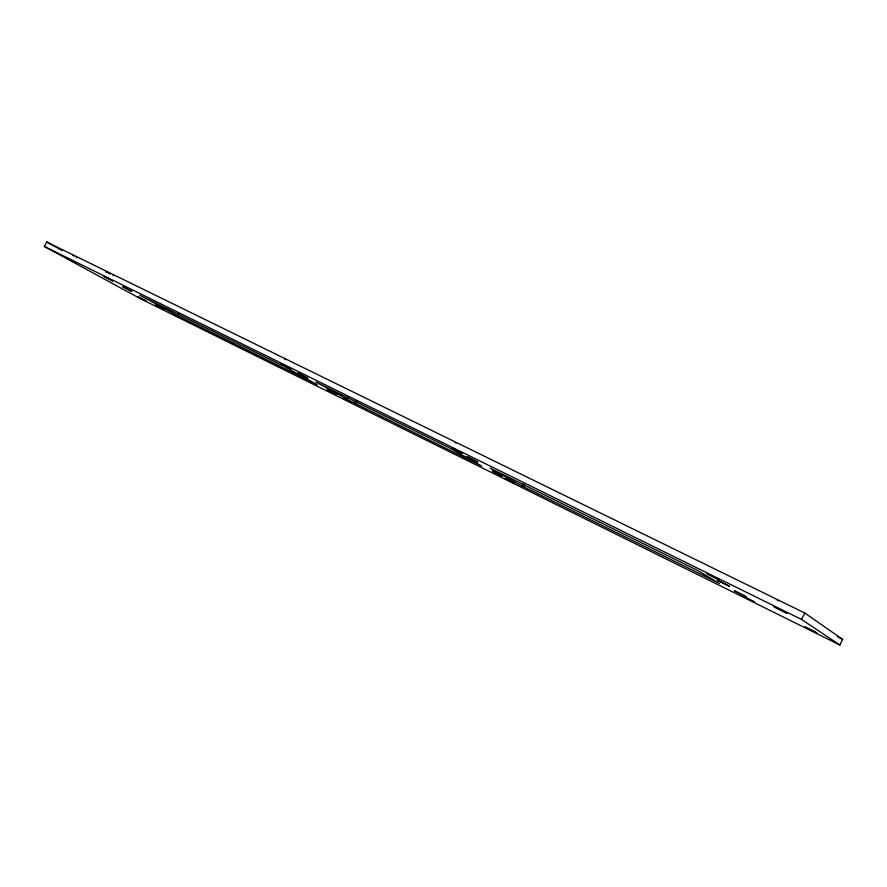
<?xml version="1.0" encoding="UTF-8"?>
<svg xmlns="http://www.w3.org/2000/svg" width="887" height="887" viewBox="0 0 887 887"><rect width="100%" height="100%" fill="white"/><g stroke="black" fill="none" stroke-linecap="round" stroke-linejoin="round"><path stroke-width="1.33" d="M839.834 645.004L801.526 619.414L804.742 612.995L46.678 241.996L44.35 246.464L140.157 298.553L839.834 645.004L842.65 639.383L804.742 612.995M521.689 485.766L719.457 583.458L697.781 570.518L490.067 468.103L520.203 485.078L521.689 485.766L522.731 483.703M523.696 486.641L524.738 484.568M347.061 399.217L315.96 382.042L449.554 447.88L481.719 466.052L345.941 398.806L347.061 399.217L348.281 396.833M354.778 403.363L355.997 400.991M356.031 403.873L357.25 401.489M177.455 315.572L317.213 384.67L284.527 366.586L139.725 295.171L176.713 315.24L177.455 315.572L178.586 313.399M777.278 600.554L777.988 600.854M106.329 271.832L105.62 271.533L106.163 271.888M455.086 442.657L456.007 443.09M284.738 359.213L285.714 359.678M837.683 636.933L842.65 639.383M44.35 246.464L801.526 619.414M107.105 272.198L110.465 273.906M72.778 255.423L73.976 256.033M112.771 275.125L113.713 275.635M106.861 272.287L107.804 272.786M76.282 257.252L77.224 257.762M46.678 241.996L62.412 250.633M281.068 363.714L290.991 368.837L281.068 363.714M297.965 373.161L307.656 378.161L297.965 373.161M327.259 389.493L336.583 394.305L327.259 389.493M343.269 398.385L352.394 403.086L343.269 398.385M707.227 573.8L719.545 580.054L707.227 573.8M717.428 580.187L729.458 586.285L717.428 580.187M734.436 590.82L745.967 596.663L734.436 590.82M743.35 596.397L754.615 602.107L743.35 596.397M774.151 606.797L786.902 613.25L774.151 606.797M451.716 447.824L462.293 453.279L451.716 447.824M67.168 258.261L76.204 262.973L67.168 258.261M805.063 626.932L816.694 632.83L805.063 626.932M467.305 456.727L477.638 462.049L467.305 456.727M103.457 276.145L112.582 280.913L103.457 276.145M492.374 471.119L502.275 476.23L492.374 471.119M122.783 286.701L131.675 291.346L122.783 286.701M504.991 478.415L514.66 483.404L504.991 478.415M137.685 296.646L145.945 300.948L137.685 296.646M155.447 304.54L163.962 308.975L155.447 304.54M172.81 314.02L181.125 318.355L172.81 314.02"/></g></svg>
